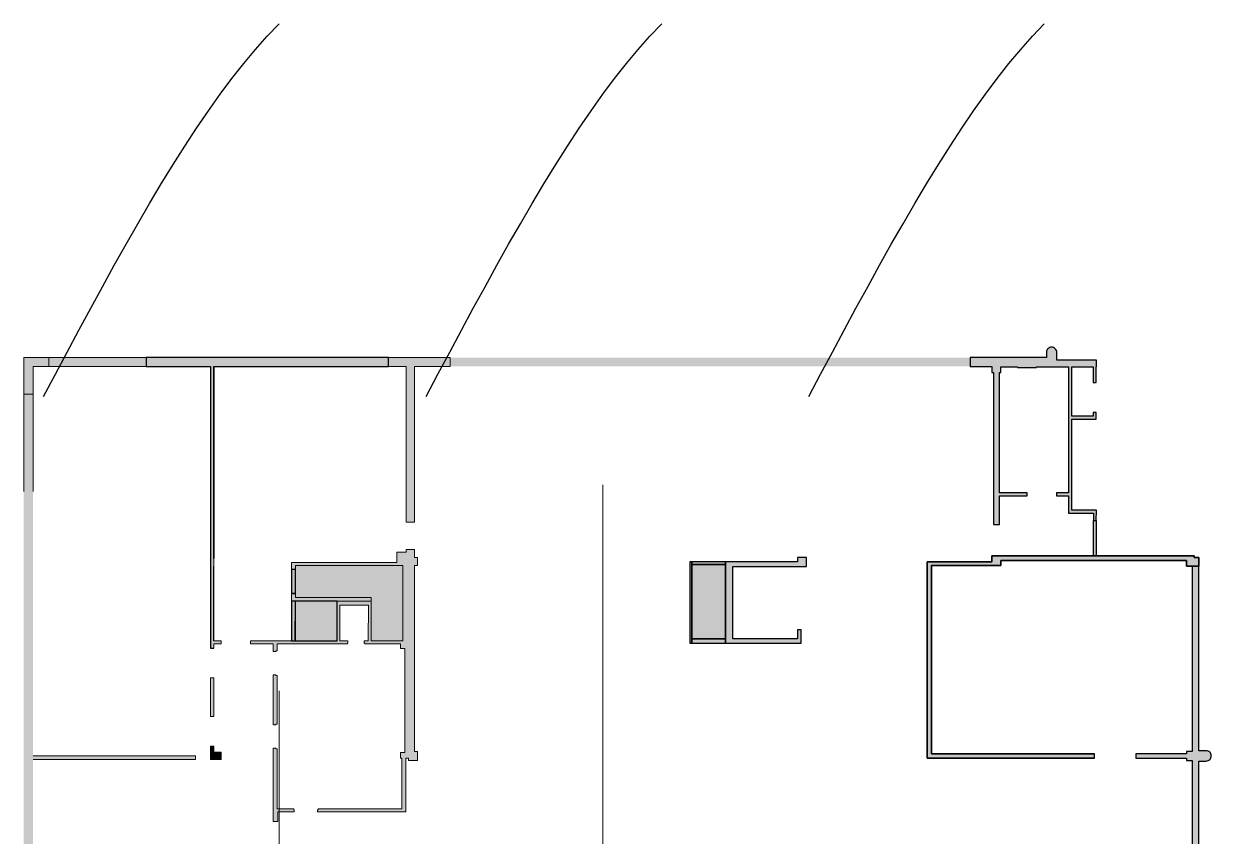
# Model space of a CAD drawing. Extents: x -458 to 250, y -200 to 689.
# Drawn here: x 1.33 to 41.67, y 25.05 to 52.66 of the extents above; entities that cross this region are included whole.
import ezdxf

# ---------------------------------------------------------------- set-up
doc = ezdxf.new("R2010")
doc.units = 0
doc.linetypes.add('DASHED', pattern=[0.25, -0.25])
for name, color, linetype, lineweight in [('CIRCULATION', 5, 'DASHED', 18), ('RADIATOR', 1, 'CONTINUOUS', 25), ('WALLS_THIN', 252, 'CONTINUOUS', 18)]:
    doc.layers.add(name, color=color, linetype=linetype, lineweight=lineweight)
for name, color, linetype in [('ENTREE__SORTIE', 1, 'CONTINUOUS'), ('MUR', 251, 'CONTINUOUS'), ('NO_ENTREE', 4, 'CONTINUOUS')]:
    doc.layers.add(name, color=color, linetype=linetype)

msp = doc.modelspace()

# ---------------------------------------------------------------- hatches: boundary and pattern name
at = {"layer": 'ENTREE__SORTIE'}
h = msp.add_hatch(color=256, dxfattribs=at)
h.dxf.hatch_style = 1
h.paths.add_polyline_path([(37.667, 35.779), (37.762, 35.779), (37.762, 34.585), (37.667, 34.585)])
h = msp.add_hatch(color=1, dxfattribs=at)
h.dxf.hatch_style = 1
h.paths.add_polyline_path([(25.164, 34.375), (24.029, 34.375), (24.029, 34.285), (25.164, 34.285)])
h = msp.add_hatch(color=256, dxfattribs=at)
h.dxf.hatch_style = 1
h.paths.add_polyline_path([(10.554, 34.12), (10.424, 34.12), (10.424, 33.305), (10.554, 33.305)])
h = msp.add_hatch(color=256, dxfattribs=at)
h.dxf.hatch_style = 1
h.paths.add_polyline_path([(10.554, 33.041), (10.424, 33.041), (10.423, 31.698), (10.553, 31.698)])
at = {"layer": 'MUR', "linetype": 'BYBLOCK'}
h = msp.add_hatch(color=256, dxfattribs=at)
edge = h.paths.add_edge_path(flags=17)
edge.add_line((37.776, 41.234), (36.424, 41.234))
edge.add_line((36.424, 41.234), (36.424, 41.499))
edge.add_arc((36.249, 41.499), 0.175, 360, 450.2596)
edge.add_arc((36.247, 41.499), 0.175, 89.7404, 180)
edge.add_line((36.072, 41.499), (36.072, 41.323))
edge.add_line((36.072, 41.323), (33.483, 41.323))
edge.add_line((33.483, 41.323), (33.483, 41.02))
edge.add_line((33.483, 41.02), (34.216, 41.02))
edge.add_line((34.216, 41.02), (34.216, 40.815))
edge.add_line((34.216, 40.815), (34.273, 40.815))
edge.add_line((34.273, 40.815), (34.273, 35.645))
edge.add_line((34.273, 35.645), (34.473, 35.645))
edge.add_line((34.473, 35.645), (34.473, 36.625))
edge.add_line((34.473, 36.625), (35.413, 36.625))
edge.add_line((35.413, 36.625), (35.413, 36.725))
edge.add_line((35.413, 36.725), (34.473, 36.725))
edge.add_line((34.473, 36.725), (34.473, 40.815))
edge.add_line((34.473, 40.815), (34.521, 40.815))
edge.add_line((34.521, 40.815), (34.521, 41.01))
edge.add_line((34.521, 41.01), (35.093, 41.01))
edge.add_line((35.093, 41.01), (35.093, 40.98))
edge.add_line((35.093, 40.98), (35.733, 40.98))
edge.add_line((35.733, 40.98), (35.733, 41.01))
edge.add_line((35.733, 41.01), (36.823, 41.01))
edge.add_line((36.823, 41.01), (36.823, 36.725))
edge.add_line((36.823, 36.725), (36.413, 36.725))
edge.add_line((36.413, 36.725), (36.413, 36.625))
edge.add_line((36.413, 36.625), (36.823, 36.625))
edge.add_line((36.823, 36.625), (36.823, 36.038))
edge.add_line((36.823, 36.038), (37.674, 36.038))
edge.add_line((37.674, 36.038), (37.667, 35.779))
edge.add_line((37.667, 35.779), (37.762, 35.777))
edge.add_line((37.762, 35.777), (37.771, 36.138))
edge.add_line((37.771, 36.138), (36.939, 36.138))
edge.add_line((36.939, 36.138), (36.939, 39.223))
edge.add_line((36.939, 39.223), (37.759, 39.223))
edge.add_line((37.759, 39.223), (37.759, 39.46))
edge.add_line((37.759, 39.46), (37.661, 39.46))
edge.add_line((37.661, 39.46), (37.661, 39.325))
edge.add_line((37.661, 39.325), (36.939, 39.325))
edge.add_line((36.939, 39.325), (36.939, 41.01))
edge.add_line((36.939, 41.01), (37.661, 41.01))
edge.add_line((37.661, 41.01), (37.661, 40.475))
edge.add_line((37.661, 40.475), (37.759, 40.475))
edge.add_line((37.759, 40.475), (37.759, 41.003))
edge.add_line((37.759, 41.003), (37.776, 41.003))
edge.add_line((37.776, 41.003), (37.776, 41.234))
for points in [[(2.181, 41.323), (2.181, 41.013), (1.645, 41.013), (1.645, 40.073), (1.326, 40.073), (1.326, 41.323)], [(5.481, 41.323), (5.481, 41.013), (2.181, 41.013), (2.181, 41.323)], [(14.321, 41.013), (13.717, 41.013), (13.717, 41.323), (33.483, 41.323), (33.483, 41.02), (14.601, 41.02), (14.601, 40.815), (14.601, 35.725), (14.321, 35.725)], [(1.645, 2.276), (1.326, 2.276), (1.326, 40.073), (1.645, 40.073)], [(24.029, 34.375), (23.954, 34.375), (23.954, 31.615), (24.029, 31.615)], [(41.089, 34.585), (37.73, 34.585), (37.635, 34.585), (34.473, 34.585), (34.216, 34.585), (34.216, 34.525), (34.216, 34.38), (32.019, 34.38), (32.019, 27.711), (32.092, 27.711), (34.216, 27.706), (34.256, 27.706), (34.406, 27.706), (34.521, 27.706), (37.709, 27.706), (37.709, 27.856), (34.521, 27.856), (34.216, 27.856), (34.216, 27.856), (32.164, 27.856), (32.164, 34.258), (34.216, 34.258), (34.521, 34.258), (34.521, 34.431), (40.826, 34.431), (40.826, 34.231), (41.021, 34.231), (41.211, 34.231), (41.246, 34.231), (41.246, 34.351), (41.246, 34.526), (41.089, 34.526)], [(24.029, 31.615), (25.164, 31.615), (25.164, 31.765), (24.029, 31.765)], [(7.157, 27.665), (7.156, 27.791), (1.645, 27.791), (1.645, 28.675), (1.326, 28.675), (1.326, 26.873), (1.645, 26.873), (1.645, 27.665)]]:
    msp.add_hatch(color=256, dxfattribs=at).paths.add_polyline_path(points)
h = msp.add_hatch(color=256, dxfattribs=at)
h.dxf.hatch_style = 1
h.paths.add_polyline_path([(7.781, 34.238), (7.781, 34.488), (7.781, 41.013), (13.717, 41.013), (13.717, 41.323), (5.481, 41.323), (5.481, 41.013), (7.666, 41.013), (7.666, 31.451), (7.781, 31.451), (7.781, 31.592), (8.031, 31.592), (8.031, 31.701), (7.781, 31.701)])
h = msp.add_hatch(color=256, dxfattribs=at)
h.dxf.hatch_style = 1
h.paths.add_polyline_path([(14.601, 34.8), (14.321, 34.8), (14.321, 34.709), (14.001, 34.71), (14.001, 34.36), (10.424, 34.36), (10.424, 34.135), (10.459, 34.135), (10.459, 34.12), (10.554, 34.12), (10.554, 34.255), (14.209, 34.255), (14.209, 31.701), (13.134, 31.701), (13.134, 33.041), (11.969, 33.041), (11.966, 31.696), (9.035, 31.701), (9.034, 31.592), (9.796, 31.592), (9.796, 31.338), (9.896, 31.338), (9.896, 31.355), (9.931, 31.355), (9.931, 31.592), (12.321, 31.592), (12.321, 31.617), (12.336, 31.617), (12.336, 31.701), (12.066, 31.701), (12.069, 32.908), (13.034, 32.908), (13.031, 31.7), (12.896, 31.701), (12.896, 31.616), (12.911, 31.616), (12.911, 31.592), (14.122, 31.592), (14.122, 31.433), (14.277, 31.433), (14.277, 27.903), (14.122, 27.903), (14.122, 27.703), (14.172, 27.703), (14.171, 25.986), (11.325, 25.983), (11.325, 25.948), (11.311, 25.882), (14.303, 25.882), (14.303, 27.703), (14.399, 27.703), (14.399, 27.631), (14.704, 27.631), (14.704, 27.931), (14.601, 27.931), (14.601, 34.255), (14.704, 34.255), (14.704, 34.525), (14.601, 34.525)])
for points in [[(27.919, 34.525), (27.614, 34.525), (27.614, 34.375), (25.164, 34.375), (25.164, 31.615), (27.744, 31.615), (27.744, 32.065), (27.614, 32.065), (27.614, 31.765), (25.419, 31.765), (25.419, 34.225), (27.614, 34.225), (27.919, 34.225)], [(13.134, 33.165), (13.134, 33.041), (11.969, 33.041), (10.424, 33.041), (10.424, 33.305), (10.459, 33.305), (10.459, 33.32), (10.554, 33.32), (10.554, 33.165)], [(9.896, 28.863), (9.931, 28.863), (9.931, 30.52), (9.896, 30.52), (9.896, 30.538), (9.796, 30.538), (9.796, 28.845), (9.896, 28.845)], [(9.931, 28.028), (9.931, 25.984), (10.497, 25.984), (10.497, 25.949), (10.511, 25.949), (10.511, 25.882), (9.961, 25.882), (9.961, 25.555), (9.796, 25.555), (9.796, 28.045), (9.896, 28.045), (9.896, 28.028)]]:
    msp.add_hatch(color=256, dxfattribs=at).paths.add_polyline_path(points, flags=17)
h = msp.add_hatch(color=256, dxfattribs=at)
h.dxf.hatch_style = 1
edge = h.paths.add_edge_path()
edge.add_line((39.109, 27.706), (40.826, 27.706))
edge.add_line((40.826, 27.706), (40.826, 27.631))
edge.add_line((40.826, 27.631), (41.021, 27.631))
edge.add_line((41.021, 27.631), (41.021, 21.406))
edge.add_line((41.021, 21.406), (41.246, 21.406))
edge.add_line((41.246, 21.406), (41.246, 27.611))
edge.add_line((41.246, 27.611), (41.497, 27.611))
edge.add_arc((41.497, 27.786), 0.175, 270, 360.4256)
edge.add_arc((41.497, 27.788), 0.175, 359.5744, 450)
edge.add_line((41.497, 27.963), (41.246, 27.963))
edge.add_line((41.246, 27.963), (41.246, 34.231))
edge.add_line((41.246, 34.231), (41.021, 34.231))
edge.add_line((41.021, 34.231), (41.021, 27.931))
edge.add_line((41.021, 27.931), (40.826, 27.931))
edge.add_line((40.826, 27.931), (40.826, 27.856))
edge.add_line((40.826, 27.856), (39.109, 27.856))
edge.add_line((39.109, 27.856), (39.109, 27.706))
h.paths.add_polyline_path([(41.246, 27.611), (41.497, 27.611)], flags=17)
h.paths.add_polyline_path([(41.021, 29.453), (41.021, 27.931)], flags=17)
h.paths.add_polyline_path([(39.109, 27.856), (40.826, 27.856)], flags=17)
edge = h.paths.add_edge_path(flags=17)
edge.add_line((40.826, 27.931), (40.826, 27.856))
edge.add_line((40.826, 27.931), (40.826, 27.856))
edge = h.paths.add_edge_path(flags=16)
edge.add_line((41.021, 27.931), (40.826, 27.931))
edge.add_line((41.021, 27.931), (40.826, 27.931))
edge = h.paths.add_edge_path(flags=16)
edge.add_line((41.021, 27.931), (41.021, 29.453))
edge.add_line((41.021, 27.931), (41.021, 29.453))
h.paths.add_polyline_path([(41.021, 29.453), (41.021, 27.931)], flags=17)
edge = h.paths.add_edge_path(flags=17)
edge.add_line((41.246, 34.231), (41.021, 34.231))
edge.add_line((41.246, 34.231), (41.021, 34.231))
edge = h.paths.add_edge_path(flags=16)
edge.add_line((41.246, 27.963), (41.246, 29.453))
edge.add_line((41.246, 27.963), (41.246, 29.453))
edge = h.paths.add_edge_path(flags=17)
edge.add_line((41.497, 27.963), (41.246, 27.963))
edge.add_line((41.497, 27.963), (41.246, 27.963))
edge = h.paths.add_edge_path(flags=17)
edge.add_line((41.246, 26.096), (41.246, 27.611))
edge.add_line((41.246, 26.096), (41.246, 27.611))
h.paths.add_polyline_path([(41.246, 16.716), (41.021, 21.406)], flags=17)
edge = h.paths.add_edge_path(flags=17)
edge.add_line((41.246, 21.406), (41.021, 21.406))
edge.add_line((41.246, 21.406), (41.021, 21.406))
edge = h.paths.add_edge_path(flags=17)
edge.add_line((41.246, 21.406), (41.021, 21.406))
edge.add_line((41.246, 21.406), (41.021, 21.406))
edge = h.paths.add_edge_path(flags=16)
edge.add_line((41.246, 21.406), (41.021, 21.406))
edge.add_line((41.246, 21.406), (41.021, 21.406))
h.paths.add_polyline_path([(41.021, 26.096), (41.021, 27.631)], flags=17)
h.paths.add_polyline_path([(41.021, 16.716), (41.246, 21.406)])
edge = h.paths.add_edge_path(flags=17)
edge.add_line((40.826, 27.631), (41.021, 27.631))
edge.add_line((40.826, 27.631), (41.021, 27.631))
h.paths.add_polyline_path([(40.826, 27.706), (39.109, 27.706)], flags=16)
edge = h.paths.add_edge_path(flags=17)
edge.add_line((40.826, 27.706), (39.109, 27.706))
edge.add_line((40.826, 27.706), (39.109, 27.706))
h.paths.add_polyline_path([(39.109, 27.706), (40.826, 27.706)], flags=17)
edge = h.paths.add_edge_path(flags=17)
edge.add_line((40.826, 27.706), (40.826, 27.631))
edge.add_line((40.826, 27.706), (40.826, 27.631))
h = msp.add_hatch(color=256, dxfattribs=at)
h.dxf.hatch_style = 1
h.paths.add_polyline_path([(7.781, 30.436), (7.666, 30.436), (7.666, 29.12), (7.781, 29.12)])
h = msp.add_hatch(color=256, dxfattribs=at)
h.dxf.hatch_style = 1
h.paths.add_polyline_path([(8.031, 27.915), (7.782, 27.915), (7.781, 28.12), (7.666, 28.12), (7.666, 27.668), (8.031, 27.668)])
at = {"layer": 'NO_ENTREE'}
h = msp.add_hatch(color=256, dxfattribs=at)
h.dxf.hatch_style = 1
h.paths.add_polyline_path([(14.209, 34.255), (10.554, 34.255), (10.554, 34.12), (10.554, 33.305), (10.554, 33.165), (13.134, 33.165), (13.134, 33.041), (13.134, 31.701), (14.209, 31.701)])
h = msp.add_hatch(color=256, dxfattribs=at)
h.dxf.hatch_style = 1
h.paths.add_polyline_path([(25.164, 34.285), (24.029, 34.285), (24.029, 31.765), (25.164, 31.765)])
h = msp.add_hatch(color=256, dxfattribs=at)
h.dxf.hatch_style = 1
h.paths.add_polyline_path([(11.969, 33.041), (10.553, 33.041), (10.553, 31.698), (11.969, 31.698)])

# ---------------------------------------------------------------- linework, layer by layer
at = {"layer": 'CIRCULATION', "color": 5}
for points in [[(21, 5), (21, 37)], [(10, 21), (10, 30)]]:
    msp.add_lwpolyline(points, dxfattribs=at)
at = {"layer": 'ENTREE__SORTIE'}
for points in [[(37.667, 35.779), (37.762, 35.779), (37.762, 34.585), (37.667, 34.585)], [(10.554, 34.12), (10.424, 34.12), (10.424, 33.305), (10.554, 33.305)], [(10.554, 33.041), (10.424, 33.041), (10.423, 31.698), (10.553, 31.698)]]:
    msp.add_lwpolyline(points, close=True, dxfattribs=at)
at = {"layer": 'ENTREE__SORTIE', "color": 1}
msp.add_lwpolyline([(25.164, 34.375), (24.029, 34.375), (24.029, 34.285), (25.164, 34.285)], close=True, dxfattribs=at)
at = {"layer": 'MUR', "linetype": 'BYBLOCK'}
for points in [[(37.776, 41.234), (36.424, 41.234), (36.424, 41.499, 0.415541), (36.248, 41.674, 0.415541), (36.072, 41.499), (36.072, 41.323), (33.483, 41.323), (33.483, 41.02), (34.216, 41.02), (34.216, 40.815), (34.273, 40.815), (34.273, 35.645), (34.473, 35.645), (34.473, 36.625), (35.413, 36.625), (35.413, 36.725), (34.473, 36.725), (34.473, 40.815), (34.521, 40.815), (34.521, 41.01), (35.093, 41.01), (35.093, 40.98), (35.733, 40.98), (35.733, 41.01), (36.823, 41.01), (36.823, 36.725), (36.413, 36.725), (36.413, 36.625), (36.823, 36.625), (36.823, 36.038), (37.674, 36.038), (37.667, 35.779), (37.762, 35.777), (37.771, 36.138), (36.939, 36.138), (36.939, 39.223), (37.759, 39.223), (37.759, 39.46), (37.661, 39.46), (37.661, 39.325), (36.939, 39.325), (36.939, 41.01), (37.661, 41.01), (37.661, 40.475), (37.759, 40.475), (37.759, 41.003), (37.776, 41.003), (37.776, 41.234)], [(37.776, 41.234), (36.424, 41.234), (36.424, 41.499, 0.415541), (36.248, 41.674, 0.415541), (36.072, 41.499), (36.072, 41.323), (33.483, 41.323), (33.483, 41.02), (34.216, 41.02), (34.216, 40.815), (34.273, 40.815), (34.273, 35.645), (34.473, 35.645), (34.473, 36.625), (35.413, 36.625), (35.413, 36.725), (34.473, 36.725), (34.473, 40.815), (34.521, 40.815), (34.521, 41.01), (35.093, 41.01), (35.093, 40.98), (35.733, 40.98), (35.733, 41.01), (36.823, 41.01), (36.823, 36.725), (36.413, 36.725), (36.413, 36.625), (36.823, 36.625), (36.823, 36.038), (37.674, 36.038), (37.667, 35.779), (37.762, 35.777), (37.771, 36.138), (36.939, 36.138), (36.939, 39.223), (37.759, 39.223), (37.759, 39.46), (37.661, 39.46), (37.661, 39.325), (36.939, 39.325), (36.939, 41.01), (37.661, 41.01), (37.661, 40.475), (37.759, 40.475), (37.759, 41.003), (37.776, 41.003), (37.776, 41.234)], [(39.109, 27.706), (40.826, 27.706), (40.826, 27.631), (41.021, 27.631), (41.021, 21.406), (41.246, 21.406), (41.246, 27.611), (41.497, 27.611, 0.416391), (41.672, 27.787, 0.416391), (41.497, 27.963), (41.246, 27.963), (41.246, 34.231), (41.021, 34.231), (41.021, 27.931), (40.826, 27.931), (40.826, 27.856), (39.109, 27.856)]]:
    msp.add_lwpolyline(points, format="xyb", close=True, dxfattribs=at)
for points in [[(13.717, 41.323), (5.481, 41.323)], [(5.481, 41.323), (5.481, 41.013)], [(13.717, 41.013), (13.717, 41.323)], [(5.481, 41.013), (7.666, 41.013)], [(7.666, 41.013), (7.666, 31.451)], [(7.781, 41.013), (13.717, 41.013)], [(7.781, 34.488), (7.781, 34.488), (7.781, 41.013), (7.781, 34.498)], [(37.709, 27.706), (37.709, 27.856), (34.521, 27.856), (34.521, 27.856), (34.216, 27.856), (34.216, 27.856), (32.164, 27.856), (32.164, 34.258), (34.216, 34.258), (34.216, 34.258), (34.521, 34.258), (34.521, 34.431), (40.826, 34.431), (40.826, 34.231), (41.021, 34.231), (41.021, 34.231), (41.211, 34.231), (41.211, 34.231), (41.246, 34.231), (41.246, 34.351), (41.246, 34.526), (41.089, 34.526), (41.089, 34.585), (37.73, 34.585), (37.734, 34.585), (37.635, 34.585), (37.635, 34.585), (34.473, 34.585), (34.473, 34.585), (34.216, 34.585), (34.216, 34.525), (34.216, 34.525), (34.216, 34.38), (32.019, 34.38), (32.019, 27.706), (34.216, 27.706), (34.216, 27.706), (34.256, 27.706), (34.256, 27.706), (34.406, 27.706), (34.406, 27.706), (34.521, 27.706), (34.521, 27.706), (37.709, 27.706), (34.521, 27.706), (37.709, 27.706), (34.521, 27.706), (34.521, 27.706), (34.406, 27.706), (34.406, 27.706), (34.256, 27.706), (34.256, 27.706), (34.216, 27.706), (34.216, 27.706), (32.019, 27.706), (32.019, 34.38), (34.216, 34.38), (34.216, 34.525), (34.216, 34.525), (34.216, 34.585), (34.473, 34.585), (34.473, 34.585), (37.635, 34.585), (37.635, 34.585), (37.734, 34.585), (37.73, 34.585), (41.089, 34.585), (41.089, 34.526), (41.246, 34.526), (41.246, 34.351), (41.246, 34.231), (41.211, 34.231), (41.211, 34.231), (41.021, 34.231), (41.021, 34.231), (40.826, 34.231), (40.826, 34.431), (34.521, 34.431), (34.521, 34.258), (34.216, 34.258), (34.216, 34.258), (32.164, 34.258), (32.164, 27.856), (34.216, 27.856), (34.216, 27.856), (34.521, 27.856), (34.521, 27.856), (37.709, 27.856), (34.521, 27.856), (37.709, 27.856)], [(7.781, 31.701), (7.781, 34.238), (7.781, 34.238)], [(7.666, 31.451), (7.781, 31.451)]]:
    msp.add_lwpolyline(points, dxfattribs=at)
at = {"layer": 'MUR'}
for points in [[(13.717, 41.323), (5.481, 41.323)], [(5.481, 41.323), (5.481, 41.013)], [(13.717, 41.013), (13.717, 41.323)], [(5.481, 41.013), (7.666, 41.013)], [(7.666, 41.013), (7.666, 31.451)], [(7.781, 41.013), (13.717, 41.013)], [(7.666, 31.451), (7.781, 31.451)]]:
    msp.add_lwpolyline(points, dxfattribs=at)
at = {"layer": 'MUR', "linetype": 'BYBLOCK'}
for points in [[(24.029, 34.375), (23.954, 34.375), (23.954, 31.615), (24.029, 31.615)], [(27.919, 34.525), (27.614, 34.525), (27.614, 34.375), (25.164, 34.375), (25.164, 31.615), (27.744, 31.615), (27.744, 32.065), (27.614, 32.065), (27.614, 31.765), (25.419, 31.765), (25.419, 34.225), (27.614, 34.225), (27.919, 34.225), (27.919, 34.525)], [(24.029, 31.615), (25.164, 31.615), (25.164, 31.765), (24.029, 31.765)]]:
    msp.add_lwpolyline(points, close=True, dxfattribs=at)
at = {"layer": 'MUR'}
msp.add_lwpolyline([(27.919, 34.525), (27.614, 34.525), (27.614, 34.375), (25.164, 34.375), (25.164, 31.615), (27.744, 31.615), (27.744, 32.065), (27.614, 32.065), (27.614, 31.765), (25.419, 31.765), (25.419, 34.225), (27.614, 34.225), (27.919, 34.225), (27.919, 34.525)], close=True, dxfattribs=at)
at = {"layer": 'MUR', "linetype": 'BYBLOCK'}
msp.add_lwpolyline([(39.109, 27.706), (40.826, 27.706), (40.826, 27.631), (41.021, 27.631), (41.021, 21.406), (41.246, 21.406), (41.246, 27.611), (41.497, 27.611, 0.416391), (41.672, 27.787, 0.416391), (41.497, 27.963), (41.246, 27.963), (41.246, 34.231), (41.021, 34.231), (41.021, 27.931), (40.826, 27.931), (40.826, 27.856), (39.109, 27.856)], format="xyb", dxfattribs=at)
at = {"layer": 'NO_ENTREE'}
for points in [[(25.164, 34.285), (24.029, 34.285), (24.029, 31.765), (25.164, 31.765)], [(11.969, 33.041), (10.553, 33.041), (10.553, 31.698), (11.969, 31.698)]]:
    msp.add_lwpolyline(points, close=True, dxfattribs=at)
at = {"layer": 'RADIATOR', "color": 1}
for points in [[(2, 40), (2.4, 40.754), (2.8, 41.505), (3.2, 42.253), (3.6, 42.996), (4, 43.73), (4.4, 44.456), (4.8, 45.17), (5.2, 45.871), (5.6, 46.557), (6, 47.226), (6.4, 47.878), (6.8, 48.509), (7.2, 49.119), (7.6, 49.706), (8, 50.268), (8.4, 50.805), (8.8, 51.314), (9.2, 51.794), (9.6, 52.245), (10, 52.665)], [(15, 40), (15.4, 40.754), (15.8, 41.505), (16.2, 42.253), (16.6, 42.996), (17, 43.73), (17.4, 44.456), (17.8, 45.17), (18.2, 45.871), (18.6, 46.557), (19, 47.226), (19.4, 47.878), (19.8, 48.509), (20.2, 49.119), (20.6, 49.706), (21, 50.268), (21.4, 50.805), (21.8, 51.314), (22.2, 51.794), (22.6, 52.245), (23, 52.665)], [(28, 40), (28.4, 40.754), (28.8, 41.505), (29.2, 42.253), (29.6, 42.996), (30, 43.73), (30.4, 44.456), (30.8, 45.17), (31.2, 45.871), (31.6, 46.557), (32, 47.226), (32.4, 47.878), (32.8, 48.509), (33.2, 49.119), (33.6, 49.706), (34, 50.268), (34.4, 50.805), (34.8, 51.314), (35.2, 51.794), (35.6, 52.245), (36, 52.665)]]:
    msp.add_lwpolyline(points, dxfattribs=at)
at = {"layer": 'WALLS_THIN', "linetype": 'BYBLOCK'}
for p, q in [((36.247, 41.674), (36.249, 41.674)), ((36.247, 41.674), (36.249, 41.674)), ((1.326, 41.323), (2.181, 41.323)), ((1.326, 41.323), (1.326, 40.073)), ((2.181, 41.323), (5.481, 41.323)), ((2.181, 41.323), (2.181, 41.013)), ((2.181, 41.323), (2.181, 41.013)), ((5.481, 41.323), (13.717, 41.323)), ((5.481, 41.323), (5.481, 41.013)), ((5.481, 41.323), (5.481, 41.013)), ((13.717, 41.323), (13.717, 41.013)), ((13.717, 41.323), (13.717, 41.013)), ((13.717, 41.323), (15.814, 41.323)), ((13.717, 41.323), (13.717, 41.013)), ((13.717, 41.323), (15.814, 41.323)), ((15.814, 41.323), (15.814, 41.02)), ((33.483, 41.323), (36.072, 41.323)), ((33.483, 41.323), (33.483, 41.02)), ((33.483, 41.323), (36.072, 41.323)), ((33.483, 41.323), (33.483, 41.02)), ((36.072, 41.499), (36.072, 41.323)), ((36.072, 41.499), (36.072, 41.323)), ((36.424, 41.234), (36.424, 41.499)), ((36.424, 41.234), (36.424, 41.499)), ((37.776, 41.234), (36.424, 41.234)), ((37.776, 41.234), (36.424, 41.234)), ((37.776, 41.003), (37.776, 41.234)), ((37.776, 41.003), (37.776, 41.234)), ((1.645, 40.073), (1.645, 41.013)), ((2.181, 41.013), (1.645, 41.013)), ((5.481, 41.013), (2.181, 41.013)), ((7.666, 41.013), (5.481, 41.013)), ((13.717, 41.013), (7.781, 41.013)), ((14.321, 41.013), (13.717, 41.013)), ((14.321, 41.013), (13.717, 41.013)), ((14.321, 35.725), (14.321, 41.013)), ((14.321, 35.725), (14.321, 41.013)), ((15.814, 41.02), (14.601, 41.02)), ((14.601, 41.02), (14.601, 40.815)), ((15.814, 41.02), (14.601, 41.02)), ((14.601, 41.02), (14.601, 40.815)), ((14.601, 35.725), (14.601, 40.815)), ((14.601, 35.725), (14.601, 40.815)), ((34.216, 41.02), (33.483, 41.02)), ((34.216, 41.02), (33.483, 41.02)), ((34.216, 40.815), (34.216, 41.02)), ((34.216, 40.815), (34.216, 41.02)), ((34.216, 40.815), (34.273, 40.815)), ((34.216, 40.815), (34.273, 40.815)), ((34.273, 35.645), (34.273, 40.815)), ((34.273, 35.645), (34.273, 40.815)), ((34.473, 36.725), (34.473, 40.815)), ((34.473, 40.815), (34.521, 40.815)), ((34.473, 36.725), (34.473, 40.815)), ((34.473, 40.815), (34.521, 40.815)), ((35.093, 41.01), (34.521, 41.01)), ((34.521, 40.815), (34.521, 41.01)), ((35.093, 41.01), (34.521, 41.01)), ((34.521, 40.815), (34.521, 41.01)), ((35.093, 40.98), (35.093, 41.01)), ((35.093, 40.98), (35.093, 41.01)), ((35.733, 40.98), (35.093, 40.98)), ((35.733, 40.98), (35.093, 40.98)), ((36.823, 41.01), (35.733, 41.01)), ((35.733, 40.98), (35.733, 41.01)), ((36.823, 41.01), (35.733, 41.01)), ((35.733, 40.98), (35.733, 41.01)), ((36.823, 36.725), (36.823, 41.01)), ((36.823, 36.725), (36.823, 41.01)), ((36.939, 41.01), (36.939, 39.325)), ((37.661, 41.01), (36.939, 41.01)), ((36.939, 41.01), (36.939, 39.325)), ((37.661, 41.01), (36.939, 41.01)), ((37.661, 41.01), (37.661, 40.475)), ((37.661, 41.01), (37.661, 40.475)), ((37.759, 41.003), (37.759, 40.475)), ((37.776, 41.003), (37.759, 41.003)), ((37.759, 41.003), (37.759, 40.475)), ((37.776, 41.003), (37.759, 41.003)), ((37.759, 40.475), (37.661, 40.475)), ((37.759, 40.475), (37.661, 40.475)), ((1.326, 40.073), (1.326, 36.773)), ((1.645, 40.073), (1.326, 40.073)), ((1.645, 40.073), (1.326, 40.073)), ((1.645, 36.773), (1.645, 40.073)), ((36.939, 39.325), (37.661, 39.325)), ((36.939, 39.325), (37.661, 39.325)), ((36.939, 39.223), (37.759, 39.223)), ((36.939, 39.223), (36.939, 36.138)), ((36.939, 39.223), (37.759, 39.223)), ((36.939, 39.223), (36.939, 36.138)), ((37.661, 39.46), (37.661, 39.325)), ((37.759, 39.46), (37.661, 39.46)), ((37.661, 39.46), (37.661, 39.325)), ((37.759, 39.46), (37.661, 39.46)), ((37.759, 39.46), (37.759, 39.223)), ((37.759, 39.46), (37.759, 39.223)), ((34.473, 36.725), (35.413, 36.725)), ((34.473, 36.725), (35.413, 36.725)), ((35.413, 36.625), (35.413, 36.725)), ((35.413, 36.625), (35.413, 36.725)), ((36.413, 36.725), (36.823, 36.725)), ((36.413, 36.625), (36.413, 36.725)), ((36.413, 36.725), (36.823, 36.725)), ((36.413, 36.625), (36.413, 36.725)), ((34.473, 36.625), (35.413, 36.625)), ((34.473, 35.645), (34.473, 36.625)), ((34.473, 36.625), (35.413, 36.625)), ((34.473, 35.645), (34.473, 36.625)), ((36.413, 36.625), (36.823, 36.625)), ((36.413, 36.625), (36.823, 36.625)), ((36.823, 36.038), (36.823, 36.625)), ((36.823, 36.038), (36.823, 36.625)), ((36.823, 36.038), (37.674, 36.038)), ((36.823, 36.038), (37.674, 36.038)), ((36.939, 36.138), (37.771, 36.138)), ((37.667, 35.779), (37.674, 36.038)), ((37.762, 35.777), (37.771, 36.138)), ((14.601, 35.725), (14.321, 35.725)), ((14.601, 35.725), (14.321, 35.725)), ((34.273, 35.645), (34.473, 35.645)), ((34.273, 35.645), (34.473, 35.645)), ((37.762, 35.777), (37.667, 35.779)), ((14.001, 34.36), (14.001, 34.71)), ((14.321, 34.709), (14.001, 34.71)), ((14.321, 34.709), (14.321, 34.8)), ((14.601, 34.8), (14.321, 34.8)), ((14.601, 34.525), (14.601, 34.8)), ((7.781, 34.238), (7.781, 34.488)), ((14.001, 34.36), (10.424, 34.36)), ((10.424, 34.36), (10.424, 34.135)), ((14.704, 34.525), (14.601, 34.525)), ((14.704, 34.255), (14.704, 34.525)), ((25.164, 34.375), (25.164, 31.615)), ((27.614, 34.375), (25.164, 34.375)), ((27.919, 34.225), (27.919, 34.525)), ((32.019, 34.38), (32.019, 27.706)), ((34.216, 34.38), (32.019, 34.38)), ((34.216, 34.525), (34.216, 34.585)), ((34.216, 34.585), (34.473, 34.585)), ((34.216, 34.38), (34.216, 34.525)), ((34.473, 34.585), (37.635, 34.585)), ((34.521, 34.258), (34.521, 34.431)), ((40.826, 34.431), (34.521, 34.431)), ((40.826, 34.431), (34.521, 34.431)), ((37.734, 34.585), (37.635, 34.585)), ((37.73, 34.585), (41.089, 34.585)), ((37.73, 34.585), (37.734, 34.585)), ((37.73, 34.585), (41.089, 34.585)), ((40.826, 34.231), (40.826, 34.431)), ((40.826, 34.231), (40.826, 34.431)), ((41.089, 34.585), (41.089, 34.526)), ((41.089, 34.585), (41.089, 34.526)), ((41.089, 34.526), (41.246, 34.526)), ((41.089, 34.526), (41.246, 34.526)), ((41.246, 34.351), (41.246, 34.526)), ((41.246, 34.351), (41.246, 34.526)), ((41.246, 34.231), (41.246, 34.351)), ((41.246, 34.231), (41.246, 34.351)), ((10.459, 34.135), (10.424, 34.135)), ((10.459, 34.135), (10.459, 34.12)), ((10.554, 34.12), (10.459, 34.12)), ((10.554, 34.255), (10.554, 34.12)), ((14.209, 34.255), (10.554, 34.255)), ((14.209, 31.701), (14.209, 34.255)), ((14.601, 34.255), (14.704, 34.255)), ((14.601, 27.931), (14.601, 34.255)), ((25.419, 34.225), (25.419, 31.765)), ((27.614, 34.225), (25.419, 34.225)), ((27.614, 34.225), (27.919, 34.225)), ((34.216, 34.258), (32.164, 34.258)), ((32.164, 34.258), (32.164, 27.856)), ((34.521, 34.258), (34.216, 34.258)), ((41.021, 34.231), (40.826, 34.231)), ((41.021, 34.231), (40.826, 34.231)), ((41.021, 27.931), (41.021, 34.231)), ((41.246, 34.231), (41.021, 34.231)), ((41.211, 34.231), (41.021, 34.231)), ((41.211, 34.231), (41.021, 34.231)), ((41.021, 27.931), (41.021, 34.231)), ((41.246, 34.231), (41.021, 34.231)), ((41.211, 34.231), (41.021, 34.231)), ((41.211, 34.231), (41.021, 34.231)), ((41.246, 34.231), (41.211, 34.231)), ((41.246, 34.231), (41.211, 34.231)), ((41.246, 27.963), (41.246, 34.231)), ((41.246, 27.963), (41.246, 34.231)), ((10.459, 33.305), (10.424, 33.305)), ((10.424, 33.305), (10.424, 33.041)), ((10.554, 33.32), (10.459, 33.32)), ((10.459, 33.32), (10.459, 33.305)), ((10.554, 33.32), (10.554, 33.165)), ((13.134, 33.165), (10.554, 33.165)), ((13.134, 33.165), (13.134, 33.041)), ((11.969, 33.041), (10.424, 33.041)), ((11.966, 31.701), (11.969, 33.041)), ((13.134, 33.041), (11.969, 33.041)), ((12.066, 31.701), (12.069, 32.908)), ((13.034, 32.908), (12.069, 32.908)), ((13.031, 31.701), (13.034, 32.908)), ((13.134, 33.041), (13.134, 31.701)), ((27.614, 32.065), (27.744, 32.065)), ((27.614, 32.065), (27.614, 31.765)), ((27.744, 32.065), (27.744, 31.615)), ((8.031, 31.701), (7.781, 31.701)), ((8.031, 31.701), (7.781, 31.701)), ((7.781, 31.451), (7.781, 31.592)), ((7.781, 31.451), (7.781, 31.592)), ((8.031, 31.592), (7.781, 31.592)), ((8.031, 31.592), (8.031, 31.701)), ((9.034, 31.592), (9.035, 31.701)), ((9.796, 31.592), (9.034, 31.592)), ((11.966, 31.696), (9.035, 31.701)), ((9.796, 31.338), (9.796, 31.592)), ((12.321, 31.592), (9.931, 31.592)), ((9.931, 31.355), (9.931, 31.592)), ((12.336, 31.701), (12.066, 31.701)), ((12.336, 31.617), (12.321, 31.617)), ((12.321, 31.592), (12.321, 31.617)), ((12.336, 31.617), (12.336, 31.701)), ((13.031, 31.7), (12.896, 31.701)), ((12.896, 31.616), (12.896, 31.701)), ((12.911, 31.616), (12.896, 31.616)), ((12.911, 31.592), (12.911, 31.616)), ((14.122, 31.592), (12.911, 31.592)), ((14.209, 31.701), (13.134, 31.701)), ((14.122, 31.433), (14.122, 31.592)), ((27.744, 31.615), (25.164, 31.615)), ((27.614, 31.765), (25.419, 31.765)), ((7.666, 31.451), (7.781, 31.451)), ((9.796, 31.338), (9.896, 31.338)), ((9.896, 31.338), (9.896, 31.355)), ((9.896, 31.355), (9.931, 31.355)), ((14.122, 31.433), (14.277, 31.433)), ((14.277, 27.903), (14.277, 31.433)), ((7.666, 29.12), (7.666, 30.436)), ((7.666, 30.436), (7.781, 30.436)), ((7.781, 29.12), (7.781, 30.436)), ((9.796, 28.845), (9.796, 30.538)), ((9.796, 30.538), (9.896, 30.538)), ((9.896, 30.52), (9.896, 30.538)), ((9.896, 30.52), (9.931, 30.52)), ((9.931, 28.863), (9.931, 30.52)), ((7.781, 29.12), (7.666, 29.12)), ((9.796, 28.845), (9.896, 28.845)), ((9.896, 28.845), (9.896, 28.863)), ((9.896, 28.863), (9.931, 28.863)), ((7.666, 27.668), (7.666, 28.12)), ((7.781, 28.12), (7.666, 28.12)), ((7.782, 27.915), (7.781, 28.12)), ((7.782, 27.915), (8.031, 27.915)), ((8.031, 27.915), (8.031, 27.668)), ((9.796, 25.555), (9.796, 28.045)), ((9.796, 28.045), (9.896, 28.045)), ((9.896, 28.028), (9.896, 28.045)), ((9.896, 28.028), (9.931, 28.028)), ((9.931, 28.028), (9.931, 25.984)), ((14.122, 27.703), (14.122, 27.903)), ((14.122, 27.903), (14.277, 27.903)), ((14.704, 27.931), (14.601, 27.931)), ((14.704, 27.631), (14.704, 27.931)), ((34.216, 27.856), (32.164, 27.856)), ((34.521, 27.856), (34.216, 27.856)), ((34.216, 27.856), (34.216, 27.856)), ((34.521, 27.856), (34.521, 27.856)), ((40.826, 27.856), (39.109, 27.856)), ((40.826, 27.856), (39.109, 27.856)), ((41.021, 27.931), (40.826, 27.931)), ((40.826, 27.931), (40.826, 27.856)), ((41.021, 27.931), (40.826, 27.931)), ((40.826, 27.931), (40.826, 27.856)), ((41.497, 27.963), (41.246, 27.963)), ((41.497, 27.963), (41.246, 27.963)), ((7.156, 27.791), (1.645, 27.791)), ((7.157, 27.665), (1.645, 27.665)), ((7.157, 27.665), (7.156, 27.791)), ((7.666, 27.668), (8.031, 27.668)), ((14.122, 27.703), (14.172, 27.703)), ((14.171, 25.986), (14.172, 27.703)), ((14.303, 25.882), (14.303, 27.703)), ((14.303, 27.703), (14.399, 27.703)), ((14.399, 27.703), (14.399, 27.631)), ((14.399, 27.631), (14.704, 27.631)), ((34.216, 27.706), (32.019, 27.706)), ((34.216, 27.706), (34.256, 27.706)), ((34.256, 27.706), (34.406, 27.706)), ((34.406, 27.706), (34.521, 27.706)), ((40.826, 27.706), (39.109, 27.706)), ((40.826, 27.706), (39.109, 27.706)), ((40.826, 27.706), (40.826, 27.631)), ((40.826, 27.706), (40.826, 27.631)), ((40.826, 27.631), (41.021, 27.631)), ((40.826, 27.631), (41.021, 27.631)), ((41.021, 21.406), (41.021, 27.631)), ((41.021, 21.406), (41.021, 27.631)), ((41.246, 21.406), (41.246, 27.611)), ((41.497, 27.611), (41.246, 27.611)), ((41.246, 21.406), (41.246, 27.611)), ((41.497, 27.611), (41.246, 27.611)), ((41.672, 27.786), (41.672, 27.788)), ((41.672, 27.786), (41.672, 27.788)), ((10.497, 25.984), (9.931, 25.984)), ((9.961, 25.555), (9.961, 25.882)), ((10.511, 25.882), (9.961, 25.882)), ((10.497, 25.949), (10.497, 25.984)), ((10.511, 25.949), (10.497, 25.949)), ((10.511, 25.882), (10.511, 25.949)), ((11.311, 25.882), (11.311, 25.948)), ((11.325, 25.948), (11.311, 25.948)), ((14.303, 25.882), (11.311, 25.882)), ((11.325, 25.983), (14.171, 25.986)), ((11.325, 25.983), (11.325, 25.948)), ((9.961, 25.555), (9.796, 25.555))]:
    msp.add_line(p, q, dxfattribs=at)
at = {"layer": 'WALLS_THIN'}
for p, q in [((1.326, 41.323), (2.181, 41.323)), ((1.326, 41.323), (1.326, 40.073)), ((2.181, 41.323), (5.481, 41.323)), ((2.181, 41.323), (2.181, 41.013)), ((2.181, 41.323), (2.181, 41.013)), ((5.481, 41.323), (13.717, 41.323)), ((5.481, 41.323), (5.481, 41.013)), ((5.481, 41.323), (5.481, 41.013)), ((13.717, 41.323), (13.717, 41.013)), ((1.645, 40.073), (1.645, 41.013)), ((2.181, 41.013), (1.645, 41.013)), ((5.481, 41.013), (2.181, 41.013)), ((7.666, 41.013), (5.481, 41.013)), ((7.781, 34.498), (7.781, 41.013)), ((13.717, 41.013), (7.781, 41.013)), ((7.781, 34.488), (7.781, 41.013)), ((1.326, 40.073), (1.326, 36.773)), ((1.645, 40.073), (1.326, 40.073)), ((1.645, 40.073), (1.326, 40.073)), ((1.645, 36.773), (1.645, 40.073)), ((36.939, 36.138), (37.771, 36.138)), ((37.667, 35.779), (37.674, 36.038)), ((37.762, 35.777), (37.771, 36.138)), ((37.762, 35.777), (37.667, 35.779)), ((14.001, 34.36), (14.001, 34.71)), ((14.321, 34.709), (14.001, 34.71)), ((14.321, 34.709), (14.321, 34.8)), ((14.601, 34.8), (14.321, 34.8)), ((14.601, 34.525), (14.601, 34.8)), ((7.781, 34.488), (7.781, 34.488)), ((7.781, 34.238), (7.781, 34.488)), ((14.001, 34.36), (10.424, 34.36)), ((10.424, 34.36), (10.424, 34.135)), ((14.704, 34.525), (14.601, 34.525)), ((14.704, 34.255), (14.704, 34.525)), ((23.954, 34.375), (23.954, 32.135)), ((24.029, 34.375), (23.954, 34.375)), ((23.954, 34.375), (23.954, 32.135)), ((24.029, 34.375), (23.954, 34.375)), ((24.029, 34.375), (24.029, 32.135)), ((24.029, 34.375), (24.029, 32.135)), ((25.164, 34.375), (25.164, 31.615)), ((27.614, 34.375), (25.164, 34.375)), ((27.919, 34.225), (27.919, 34.525)), ((32.019, 34.38), (32.019, 27.706)), ((34.216, 34.38), (32.019, 34.38)), ((34.216, 34.525), (34.216, 34.585)), ((34.216, 34.585), (34.473, 34.585)), ((34.216, 34.38), (34.216, 34.525)), ((34.473, 34.585), (37.635, 34.585)), ((34.521, 34.258), (34.521, 34.431)), ((37.734, 34.585), (37.635, 34.585)), ((37.73, 34.585), (37.734, 34.585)), ((7.781, 31.701), (7.781, 34.238)), ((7.781, 34.238), (7.781, 34.238)), ((10.459, 34.135), (10.424, 34.135)), ((10.459, 34.135), (10.459, 34.12)), ((10.554, 34.12), (10.459, 34.12)), ((10.554, 34.255), (10.554, 34.12)), ((14.209, 34.255), (10.554, 34.255)), ((14.209, 31.701), (14.209, 34.255)), ((14.601, 34.255), (14.704, 34.255)), ((14.601, 27.931), (14.601, 34.255)), ((25.419, 34.225), (25.419, 31.765)), ((27.614, 34.225), (25.419, 34.225)), ((27.614, 34.225), (27.919, 34.225)), ((34.216, 34.258), (32.164, 34.258)), ((32.164, 34.258), (32.164, 27.856)), ((34.521, 34.258), (34.216, 34.258)), ((10.459, 33.305), (10.424, 33.305)), ((10.424, 33.305), (10.424, 33.041)), ((10.554, 33.32), (10.459, 33.32)), ((10.459, 33.32), (10.459, 33.305)), ((10.554, 33.32), (10.554, 33.165)), ((13.134, 33.165), (10.554, 33.165)), ((13.134, 33.165), (13.134, 33.041)), ((11.969, 33.041), (10.424, 33.041)), ((11.966, 31.701), (11.969, 33.041)), ((13.134, 33.041), (11.969, 33.041)), ((12.066, 31.701), (12.069, 32.908)), ((13.034, 32.908), (12.069, 32.908)), ((13.031, 31.701), (13.034, 32.908)), ((13.134, 33.041), (13.134, 31.701)), ((27.614, 32.065), (27.744, 32.065)), ((27.614, 32.065), (27.614, 31.765)), ((27.744, 32.065), (27.744, 31.615)), ((8.031, 31.701), (7.781, 31.701)), ((8.031, 31.701), (7.781, 31.701)), ((7.781, 31.451), (7.781, 31.592)), ((7.781, 31.451), (7.781, 31.592)), ((8.031, 31.592), (7.781, 31.592)), ((8.031, 31.592), (8.031, 31.701)), ((9.034, 31.592), (9.035, 31.701)), ((9.796, 31.592), (9.034, 31.592)), ((11.966, 31.696), (9.035, 31.701)), ((9.796, 31.338), (9.796, 31.592)), ((12.321, 31.592), (9.931, 31.592)), ((9.931, 31.355), (9.931, 31.592)), ((12.336, 31.701), (12.066, 31.701)), ((12.336, 31.617), (12.321, 31.617)), ((12.321, 31.592), (12.321, 31.617)), ((12.336, 31.617), (12.336, 31.701)), ((13.031, 31.7), (12.896, 31.701)), ((12.896, 31.616), (12.896, 31.701)), ((12.911, 31.616), (12.896, 31.616)), ((12.911, 31.592), (12.911, 31.616)), ((14.122, 31.592), (12.911, 31.592)), ((14.209, 31.701), (13.134, 31.701)), ((14.122, 31.433), (14.122, 31.592)), ((27.744, 31.615), (25.164, 31.615)), ((27.614, 31.765), (25.419, 31.765)), ((7.666, 31.451), (7.781, 31.451)), ((9.796, 31.338), (9.896, 31.338)), ((9.896, 31.338), (9.896, 31.355)), ((9.896, 31.355), (9.931, 31.355)), ((14.122, 31.433), (14.277, 31.433)), ((14.277, 27.903), (14.277, 31.433)), ((7.666, 29.12), (7.666, 30.436)), ((7.666, 30.436), (7.781, 30.436)), ((7.781, 29.12), (7.781, 30.436)), ((9.796, 28.845), (9.796, 30.538)), ((9.796, 30.538), (9.896, 30.538)), ((9.896, 30.52), (9.896, 30.538)), ((9.896, 30.52), (9.931, 30.52)), ((9.931, 28.863), (9.931, 30.52)), ((7.781, 29.12), (7.666, 29.12)), ((9.796, 28.845), (9.896, 28.845)), ((9.896, 28.845), (9.896, 28.863)), ((9.896, 28.863), (9.931, 28.863)), ((7.666, 27.668), (7.666, 28.12)), ((7.781, 28.12), (7.666, 28.12)), ((7.782, 27.915), (7.781, 28.12)), ((7.782, 27.915), (8.031, 27.915)), ((8.031, 27.915), (8.031, 27.668)), ((9.796, 25.555), (9.796, 28.045)), ((9.796, 28.045), (9.896, 28.045)), ((9.896, 28.028), (9.896, 28.045)), ((9.896, 28.028), (9.931, 28.028)), ((9.931, 28.028), (9.931, 25.984)), ((14.122, 27.703), (14.122, 27.903)), ((14.122, 27.903), (14.277, 27.903)), ((14.704, 27.931), (14.601, 27.931)), ((14.704, 27.631), (14.704, 27.931)), ((34.216, 27.856), (32.164, 27.856)), ((34.521, 27.856), (34.216, 27.856)), ((34.216, 27.856), (34.216, 27.856)), ((34.521, 27.856), (34.521, 27.856)), ((7.156, 27.791), (1.645, 27.791)), ((7.157, 27.665), (1.645, 27.665)), ((7.157, 27.665), (7.156, 27.791)), ((7.666, 27.668), (8.031, 27.668)), ((14.122, 27.703), (14.172, 27.703)), ((14.171, 25.986), (14.172, 27.703)), ((14.303, 25.882), (14.303, 27.703)), ((14.303, 27.703), (14.399, 27.703)), ((14.399, 27.703), (14.399, 27.631)), ((14.399, 27.631), (14.704, 27.631)), ((34.216, 27.706), (32.019, 27.706)), ((34.216, 27.706), (34.256, 27.706)), ((34.256, 27.706), (34.406, 27.706)), ((34.406, 27.706), (34.521, 27.706)), ((10.497, 25.984), (9.931, 25.984)), ((9.961, 25.555), (9.961, 25.882)), ((10.511, 25.882), (9.961, 25.882)), ((10.497, 25.949), (10.497, 25.984)), ((10.511, 25.949), (10.497, 25.949)), ((10.511, 25.882), (10.511, 25.949)), ((11.311, 25.882), (11.311, 25.948)), ((11.325, 25.948), (11.311, 25.948)), ((14.303, 25.882), (11.311, 25.882)), ((11.325, 25.983), (14.171, 25.986)), ((11.325, 25.983), (11.325, 25.948)), ((9.961, 25.555), (9.796, 25.555))]:
    msp.add_line(p, q, dxfattribs=at)

doc.saveas('drawing.dxf')
